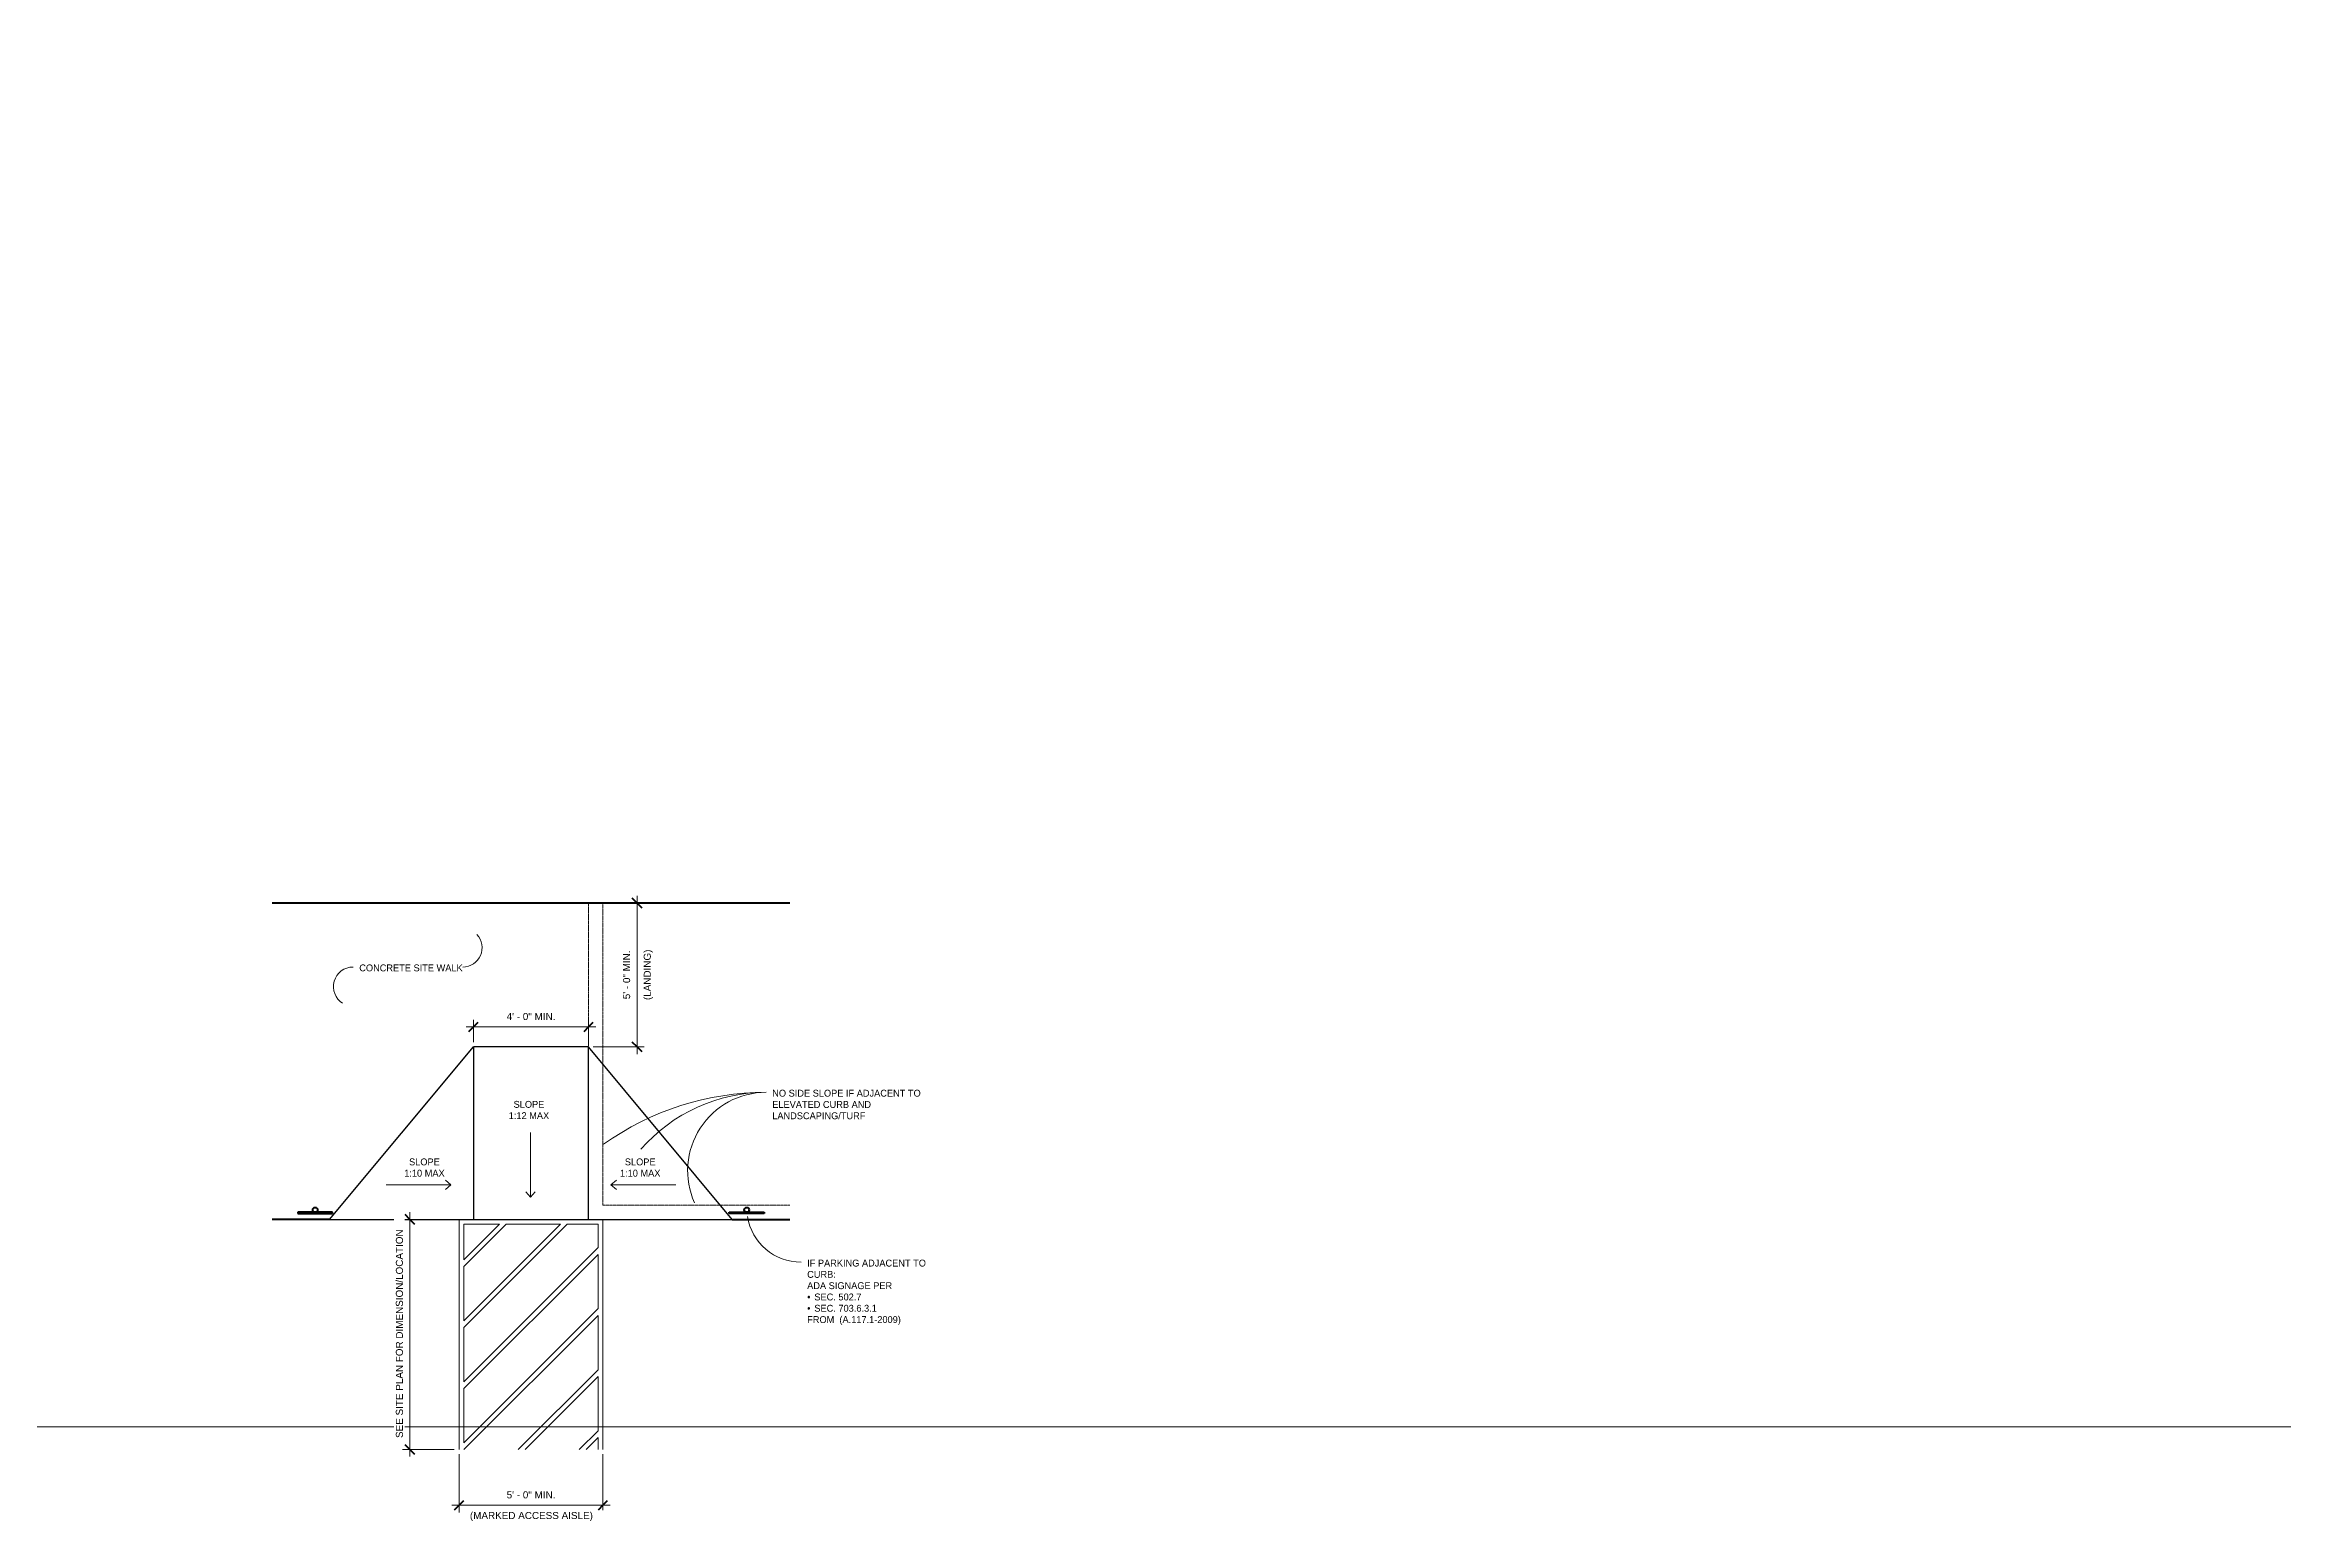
# Model space of a CAD drawing. Header units: inches. Extents: x 3 to 119514, y -26002 to 104775.
# Drawn here: x 27080 to 28013, y -43 to 574 of the extents above; entities that cross this region are included whole.
import ezdxf

# ---------------------------------------------------------------- set-up
doc = ezdxf.new("R2010")
doc.units = ezdxf.units.IN
doc.header["$MEASUREMENT"] = 0
doc.header["$XCLIPFRAME"] = 2
doc.linetypes.add('Hidden 1_8_', pattern=[0.18749999999999997, 0.125, -0.06249999999999998])
for name, color, linetype, lineweight in [('A-ANNO-DIMS', 211, 'Continuous', 9), ('A-ANNO-DIMS-32', 211, 'Continuous', 9), ('A-DETL-HDLN', 90, 'Hidden 1_8_', 9), ('A-DETL-MEDM', 33, 'Continuous', 30), ('A-DETL-THIN', 151, 'Continuous', 9), ('A-DETL-WIDE', 214, 'Continuous', 70), ('G-ANNO-REFR', 1, 'Continuous', 9), ('G-ANNO-TEXT', 231, 'Continuous', 9)]:
    doc.layers.add(name, color=color, linetype=linetype, lineweight=lineweight)
doc.styles.add('Arial_1', font='arial.ttf', dxfattribs={"height": 2.950598802395209})
doc.styles.add('Century Gothic', font='GOTHIC.TTF', dxfattribs={"height": 2.874223602484472})
doc.dimstyles.new('Linear_-_3_32__Arial', dxfattribs={"dimscale": 12, "dimtxt": 3, "dimasz": 0.3333333333333333, "dimexe": 0.25, "dimexo": 0.1666666666666667, "dimgap": 0.1666666666666667, "dimtad": 1, "dimdec": 4, "dimrnd": 0.0625, "dimzin": 1, "dimdsep": 46, "dimlunit": 4, "dimtxsty": 'Arial_1', "dimblk1": 'OBLIQUE', "dimblk2": 'OBLIQUE', "dimsah": 1, "dimcen": 0.09, "dimdle": 0.25, "dimazin": 0, "dimtfac": 1, "dimtdec": 4, "dimtix": 1, "dimtmove": 0, "dimatfit": 3, "dimfxl": 1, "dimtvp": 1, "dimtfill": 1, "dimfrac": 2, "dimtolj": 1, "dimtzin": 0, "dimarcsym": 2})
picture_1 = doc.add_image_def('image1.jpg', size_in_pixel=(1590, 1394))

# ---------------------------------------------------------------- blocks, each defined once
blk = doc.blocks.new('DIMBLOCK1-ADA Curb Ramp')
at = {"layer": 'A-ANNO-DIMS-32'}
for p, q in [((27255.57579006885, 163.7480706930357), (27309.57579006885, 163.7480706930357)), ((27258.57579006885, 157.431845597105), (27258.57579006885, 166.7480706930357)), ((27258.57579006885, 163.7480706930357), (27258.57579006885, 157.431845597105)), ((27306.57579006885, 157.4318455971048), (27306.57579006885, 166.7480706930357)), ((27306.57579006885, 163.7480706930357), (27306.57579006885, 157.4318455971048))]:
    blk.add_line(p, q, dxfattribs=at)
at = {"layer": 'A-ANNO-DIMS-32', "lineweight": 50}
for p, q in [((27258.57579006885, 163.7480706930357), (27256.57579006885, 161.7480706930357)), ((27258.57579006885, 163.7480706930357), (27260.57579006885, 165.7480706930357)), ((27306.57579006885, 163.7480706930357), (27304.57579006885, 161.7480706930357)), ((27306.57579006885, 163.7480706930357), (27308.57579006885, 165.7480706930357))]:
    blk.add_line(p, q, dxfattribs=at)
at = {"layer": 'A-ANNO-DIMS-32', "color": 0, "insert": (27272.44502083808, 169.5755925723539), "char_height": 2.950598802395209, "width": 24.31384615384615, "attachment_point": 1, "line_spacing_factor": 0.9385317878468563, "style": 'Arial_1', "bg_fill": 3, "box_fill_scale": 1.25, "bg_fill_color": 0, "bg_fill_transparency": 0}
blk.add_mtext('4\' - 0" MIN.', dxfattribs=at)
blk = doc.blocks.new('_Oblique')
at = {"color": 0, "linetype": 'ByBlock', "lineweight": -2}
blk.add_line((-0.5, -0.5), (0.5, 0.5), dxfattribs=at)
blk = doc.blocks.new('DIMBLOCK2-ADA Curb Ramp')
at = {"layer": 'A-ANNO-DIMS-32'}
for p, q in [((27327.65556178167, 215.4318455971048), (27323.82713465692, 215.4318455971048)), ((27326.82713465692, 218.4318455971048), (27326.82713465692, 152.4318455971048)), ((27326.82713465692, 215.4318455971048), (27327.65556178167, 215.4318455971048)), ((27308.57579006885, 155.4318455971049), (27329.82713465692, 155.4318455971048)), ((27326.82713465692, 155.4318455971048), (27308.57579006885, 155.4318455971049))]:
    blk.add_line(p, q, dxfattribs=at)
at = {"layer": 'A-ANNO-DIMS-32', "lineweight": 50}
for p, q in [((27326.82713465692, 215.4318455971048), (27324.82713465692, 217.4318455971048)), ((27326.82713465692, 215.4318455971048), (27328.82713465692, 213.4318455971048)), ((27326.82713465692, 155.4318455971048), (27324.82713465692, 157.4318455971048)), ((27326.82713465692, 155.4318455971048), (27328.82713465692, 153.4318455971048))]:
    blk.add_line(p, q, dxfattribs=at)
at = {"layer": 'A-ANNO-DIMS-32', "color": 0, "insert": (27329.61499739299, 174.9549225201817), "char_height": 2.950598802395209, "width": 25.14461538461538, "attachment_point": 1, "rotation": 89.99999999999982, "line_spacing_factor": 0.9385317878468563, "style": 'Arial_1', "bg_fill": 3, "box_fill_scale": 1.25, "bg_fill_color": 0, "bg_fill_transparency": 0}
blk.add_mtext('(LANDING)', dxfattribs=at)
at = {"layer": 'A-ANNO-DIMS-32', "color": 0, "insert": (27320.99961277761, 175.3010763663356), "char_height": 2.950598802395209, "width": 24.31384615384615, "attachment_point": 1, "rotation": 90, "line_spacing_factor": 0.9385317878468563, "style": 'Arial_1', "bg_fill": 3, "box_fill_scale": 1.25, "bg_fill_color": 0, "bg_fill_transparency": 0}
blk.add_mtext('5\' - 0" MIN.', dxfattribs=at)
blk = doc.blocks.new('DIMBLOCK3-ADA Curb Ramp')
at = {"layer": 'A-ANNO-DIMS-32'}
for p, q in [((27252.57579006885, -14.56815440289496), (27252.57579006885, -38.85900030009476)), ((27252.57579006885, -35.85900030009476), (27252.57579006885, -14.56815440289496)), ((27312.57579006885, -14.56815440289506), (27312.57579006885, -38.85900030009476)), ((27312.57579006885, -35.85900030009476), (27312.57579006885, -14.56815440289506)), ((27249.57579006885, -35.85900030009476), (27315.57579006885, -35.85900030009476))]:
    blk.add_line(p, q, dxfattribs=at)
at = {"layer": 'A-ANNO-DIMS-32', "lineweight": 50}
for p, q in [((27252.57579006885, -35.85900030009476), (27250.57579006885, -37.85900030009476)), ((27252.57579006885, -35.85900030009476), (27254.57579006885, -33.85900030009476)), ((27312.57579006885, -35.85900030009476), (27310.57579006885, -37.85900030009476)), ((27312.57579006885, -35.85900030009476), (27314.57579006885, -33.85900030009476))]:
    blk.add_line(p, q, dxfattribs=at)
at = {"layer": 'A-ANNO-DIMS-32', "color": 0, "insert": (27257.121943915, -38.64686303616109), "char_height": 2.950598802395209, "width": 61.08923076923075, "attachment_point": 1, "line_spacing_factor": 0.9385317878468563, "style": 'Arial_1', "bg_fill": 3, "box_fill_scale": 1.25, "bg_fill_color": 0, "bg_fill_transparency": 0}
blk.add_mtext('(MARKED ACCESS AISLE)', dxfattribs=at)
at = {"layer": 'A-ANNO-DIMS-32', "color": 0, "insert": (27272.44502083808, -30.03147842077647), "char_height": 2.950598802395209, "width": 24.31384615384615, "attachment_point": 1, "line_spacing_factor": 0.9385317878468563, "style": 'Arial_1', "bg_fill": 3, "box_fill_scale": 1.25, "bg_fill_color": 0, "bg_fill_transparency": 0}
blk.add_mtext('5\' - 0" MIN.', dxfattribs=at)
blk = doc.blocks.new('DIMBLOCK4-ADA Curb Ramp')
at = {"layer": 'A-ANNO-DIMS-32', "lineweight": 50}
for p, q in [((27232.05361395112, 83.4318455971051), (27230.05361395112, 85.4318455971051)), ((27232.05361395112, 83.4318455971051), (27234.05361395112, 81.43184559710508)), ((27232.05361395112, -12.5681544028949), (27230.05361395112, -10.56815440289489)), ((27232.05361395112, -12.5681544028949), (27234.05361395112, -14.56815440289491))]:
    blk.add_line(p, q, dxfattribs=at)
at = {"layer": 'A-ANNO-DIMS-32'}
for p, q in [((27232.05361395112, -15.5681544028949), (27232.05361395112, 86.4318455971051)), ((27256.57579006885, 83.43184559710501), (27229.05361395112, 83.4318455971051)), ((27232.05361395112, 83.4318455971051), (27256.57579006885, 83.43184559710501)), ((27250.57579006885, -12.56815440289496), (27229.05361395112, -12.56815440289489)), ((27232.05361395112, -12.5681544028949), (27250.57579006885, -12.56815440289496))]:
    blk.add_line(p, q, dxfattribs=at)
at = {"layer": 'A-ANNO-DIMS-32', "color": 0, "insert": (27226.2260920718, -7.768154402894893), "char_height": 2.950598802395209, "width": 103.68, "attachment_point": 1, "rotation": 90, "line_spacing_factor": 0.9385317878468563, "style": 'Arial_1', "bg_fill": 3, "box_fill_scale": 1.25, "bg_fill_color": 0, "bg_fill_transparency": 0}
blk.add_mtext('SEE SITE PLAN FOR DIMENSION/LOCATION', dxfattribs=at)

msp = doc.modelspace()

# ---------------------------------------------------------------- linework, layer by layer
at = {"layer": 'A-DETL-HDLN'}
for p, q in [((27306.57579006885, 155.4318455971049), (27306.57579006885, 215.4318455971048)), ((27312.57579006885, 89.43184559710483), (27312.57579006885, 215.4318455971048)), ((27312.57579006885, 89.43184559710483), (27390.57579006885, 89.43184559710457))]:
    msp.add_line(p, q, dxfattribs=at)
at = {"layer": 'A-DETL-MEDM'}
for p, q in [((27198.57579006885, 83.4318455971052), (27258.57579006885, 155.431845597105)), ((27306.57579006885, 155.4318455971049), (27258.57579006885, 155.431845597105)), ((27258.57579006885, 155.431845597105), (27258.57579006885, 83.43184559710501)), ((27306.57579006885, 83.43184559710484), (27306.57579006885, 155.4318455971049)), ((27366.57579006885, 83.43184559710464), (27306.57579006885, 155.4318455971048)), ((27198.57579006885, 83.4318455971052), (27258.57579006885, 83.431845597105)), ((27258.57579006885, 83.43184559710501), (27306.57579006885, 83.43184559710484)), ((27306.57579006885, 83.43184559710484), (27366.57579006885, 83.43184559710464))]:
    msp.add_line(p, q, dxfattribs=at)
at = {"layer": 'A-DETL-THIN'}
for p, q in [((27282.42348516621, 119.6477933350865), (27282.42348516621, 92.64779333508662)), ((27222.18695505647, 97.81855806110079), (27249.18695505647, 97.81855806110059)), ((27249.18695505647, 97.81855806110059), (27246.88229121767, 99.73911126009406)), ((27249.18695505647, 97.81855806110059), (27246.88229121767, 95.89800486210717)), ((27282.42348516621, 92.64779333508662), (27280.50293196722, 94.95245717387871)), ((27282.42348516621, 92.64779333508655), (27284.34403836521, 94.95245717387871)), ((27315.96462508123, 97.81855806110059), (27318.26928892002, 99.73911126009406)), ((27342.96462508123, 97.81855806110079), (27315.96462508123, 97.81855806110059)), ((27315.96462508123, 97.81855806110059), (27318.26928892002, 95.8980048621072)), ((27252.57579006885, 83.43184559710501), (27252.57579006885, -12.56815440289497)), ((27254.57579006885, 81.43184559710501), (27269.45573238376, 81.43184559710497)), ((27254.57579006885, 81.43184559710501), (27254.57579006885, 66.55190328219369)), ((27297.74000363122, 81.43184559710487), (27254.57579006885, 38.26763203473173)), ((27294.91157650647, 81.43184559710488), (27254.57579006885, 41.09605915947791)), ((27269.45573238376, 81.43184559710497), (27254.57579006885, 66.55190328219369)), ((27272.2841595085, 81.43184559710495), (27254.57579006885, 63.72347615744752)), ((27272.2841595085, 81.43184559710495), (27294.91157650647, 81.43184559710488)), ((27297.74000363122, 81.43184559710487), (27310.57579006885, 81.43184559710483)), ((27310.57579006885, 81.43184559710483), (27310.57579006885, 71.64021503676219)), ((27312.57579006885, 83.43184559710483), (27312.57579006885, -12.56815440289506)), ((27310.57579006885, 71.64021503676217), (27254.57579006885, 15.64021503676218)), ((27310.57579006885, 68.811787912016), (27254.57579006885, 12.81178791201601)), ((27310.57579006885, 68.811787912016), (27310.57579006885, 46.18437091404648)), ((27254.57579006885, 63.72347615744751), (27254.57579006885, 41.09605915947795)), ((27310.57579006885, 46.18437091404648), (27254.57579006885, -9.81562908595352)), ((27254.57579006885, 38.26763203473175), (27254.57579006885, 15.64021503676224)), ((27310.57579006885, 43.35594378930031), (27254.65169187665, -12.56815440289498)), ((27310.57579006885, 43.3559437893003), (27310.57579006885, 20.72852679133079)), ((27310.57579006885, 20.72852679133078), (27277.27910887462, -12.56815440289501)), ((27254.57579006885, 12.81178791201606), (27254.57579006885, -9.815629085953477)), ((27310.57579006885, 17.9000996665846), (27280.10753599937, -12.56815440289501)), ((27310.57579006885, 17.9000996665846), (27310.57579006885, -4.727317331384891)), ((27310.57579006885, -4.727317331384912), (27302.73495299734, -12.56815440289504)), ((27310.57579006885, -7.555744456131087), (27305.56338012208, -12.56815440289505)), ((27310.57579006885, -7.555744456131069), (27310.57579006885, -12.56815440289506))]:
    msp.add_line(p, q, dxfattribs=at)
at = {"layer": 'A-DETL-WIDE'}
for p, q in [((27390.57579006885, 215.4318455971046), (27174.57579006885, 215.4318455971053)), ((27199.84686635976, 86.43184559710463), (27185.30471377794, 86.43184559710463)), ((27185.30471377794, 86.43184559710463), (27185.30471377794, 85.93184559710463)), ((27185.30471377794, 85.93184559710463), (27199.84686635976, 85.93184559710463)), ((27199.84686635976, 85.93184559710463), (27199.84686635976, 86.43184559710463)), ((27365.30471377794, 86.43184559710463), (27379.84686635976, 86.43184559710463)), ((27365.30471377794, 85.93184559710463), (27365.30471377794, 86.43184559710463)), ((27379.84686635976, 85.93184559710463), (27365.30471377794, 85.93184559710463)), ((27379.84686635976, 86.43184559710463), (27379.84686635976, 85.93184559710463)), ((27198.57579006885, 83.4318455971052), (27174.57579006885, 83.43184559710527)), ((27366.57579006885, 83.43184559710464), (27390.57579006885, 83.43184559710457))]:
    msp.add_line(p, q, dxfattribs=at)
for centre in [(27192.57579006885, 87.43184559710461), (27372.57579006885, 87.43184559710461)]:
    msp.add_circle(centre, 1, dxfattribs=at)
at = {"layer": 'G-ANNO-TEXT', "color": 145}
for centre, radius, start, end in [((27254.14891159454, 196.7859219842412), 8.04863128222859, 269.9999999999993, 42.7759438763898), ((27208.40891159454, 180.5263545057861), 8.210936196228431, 90, 237.6408773019652), ((27380.66108489191, 19.55046262476362), 116.9120797101857, 89.99999999999994, 125.460945336536), ((27380.66108489191, 67.1511559109481), 69.31138642400036, 89.99999999999997, 138.873345648102), ((27380.66108489191, 103.7358080927471), 32.72673424220192, 89.99999999999993, 204.2012404203191), ((27395.23044556742, 88.21444175679233), 22.64454115887472, 189.1869141347938, 269.9999999999996)]:
    msp.add_arc(centre, radius, start, end, dxfattribs=at)

# ---------------------------------------------------------------- texts
at = {"layer": 'G-ANNO-TEXT', "color": 145, "char_height": 2.874223602484472, "line_spacing_factor": 0.9841166936790923, "style": 'Century Gothic'}
for s, insert, width, attachment_point in [('CONCRETE SITE WALK', (27210.96891159454, 189.8067523997349), 48.74399999999999, 1), ('SLOPE\\P1:12 MAX', (27281.74729206539, 132.872004032672), 21.276, 2), ('NO SIDE SLOPE IF ADJACENT TO\\PELEVATED CURB AND\\PLANDSCAPING/TURF', (27383.22108489191, 137.532004032672), 71.74799999999999, 1), ('SLOPE\\P1:10 MAX', (27238.15022557486, 108.8663943417809), 21.276, 2), ('SLOPE\\P1:10 MAX', (27328.15022557486, 108.8663943417806), 21.276, 2), ('IF PARKING ADJACENT TO', (27397.79044556742, 66.63936229563964), 56.60851818988463, 1), ('ADA SIGNAGE PER', (27397.79044556742, 57.21079086706821), 40.8960958296362, 1), ('CURB:', (27397.79044556742, 61.92507658135392), 13.35829636202307, 1), ('•', (27397.79044556742, 52.49650515278249), 2.737355811889973, 1), ('•', (27397.79044556742, 47.78221943849679), 2.737355811889973, 1), ('SEC. 502.7', (27400.79044556742, 52.49650515278249), 22.55581188997338, 1), ('SEC. 703.6.3.1', (27400.79044556742, 47.78221943849679), 30.2204081632653, 1), ('FROM  (A.117.1-2009)', (27397.79044556742, 43.06793372421107), 46.91827861579413, 1)]:
    msp.add_mtext(s, dxfattribs=dict(at, insert=insert, width=width, attachment_point=attachment_point))

# ---------------------------------------------------------------- pictures from other files: only their frames are drawn
at = {"layer": 'G-ANNO-REFR'}
image = msp.add_image(picture_1, insert=(18906.01628434633, -27055.3890545543), size_in_units=(9959.23094221788, 8731.5521594036), dxfattribs=at)
image.set_boundary_path([(-3018.362167371961, -2925.416714636541), (16061.63783262804, -19653.41671463654)])
image.dxf.flags = 15

# ---------------------------------------------------------------- next in the draw order: dimensions: what is measured, and where the dimension line sits
at = {"layer": 'A-ANNO-DIMS'}
dim = msp.add_linear_dim(base=(27306.57579006885, 163.7480706930357), p1=(27258.57579006885, 155.431845597105), p2=(27306.57579006885, 155.4318455971049), dimstyle='Linear_-_3_32__Arial', override={"dimpost": '<>MIN.', "dimfxl": 48}, dxfattribs=at)
dim.commit()
dim.dimension.update_dxf_attribs({"geometry": 'DIMBLOCK1-ADA Curb Ramp', "text_midpoint": (27282.57579006885, 167.2545667479116)})
dim = msp.add_linear_dim(base=(27312.57579006885, -35.85900030009476), p1=(27252.57579006885, -12.56815440289496), p2=(27312.57579006885, -12.56815440289506), text='<>\\X(MARKED ACCESS AISLE)', dimstyle='Linear_-_3_32__Arial', override={"dimpost": '<>MIN.', "dimfxl": 60}, dxfattribs=at)
dim.commit()
dim.dimension.update_dxf_attribs({"geometry": 'DIMBLOCK3-ADA Curb Ramp', "text_midpoint": (27282.57579006885, -35.85900030009476)})

# ---------------------------------------------------------------- next in the draw order: dimensions: what is measured, and where the dimension line sits
for base, p1, p2, text, override, picture, middle in [((27326.82713465692, 155.4318455971049), (27329.65556178167, 215.4318455971048), (27306.57579006885, 155.4318455971049), '<>\\X(LANDING)', {"dimpost": '<>MIN.', "dimfxl": 64.2858916272925}, 'DIMBLOCK2-ADA Curb Ramp', (27326.82713465692, 185.4318455971092)), ((27232.05361395112, 83.43184559710501), (27252.57579006885, -12.56815440289497), (27258.57579006885, 83.43184559710501), 'SEE SITE PLAN FOR DIMENSION/LOCATION', {"dimpost": '<>', "dimfxl": 96.18731725128838}, 'DIMBLOCK4-ADA Curb Ramp', (27228.52699102844, 35.4318455971094))]:
    dim = msp.add_linear_dim(base=base, p1=p1, p2=p2, angle=89.99999999999991, text=text, dimstyle='Linear_-_3_32__Arial', override=override, dxfattribs=at)
    dim.commit()
    dim.dimension.update_dxf_attribs({"geometry": picture, "text_midpoint": middle})

doc.saveas('drawing.dxf')
